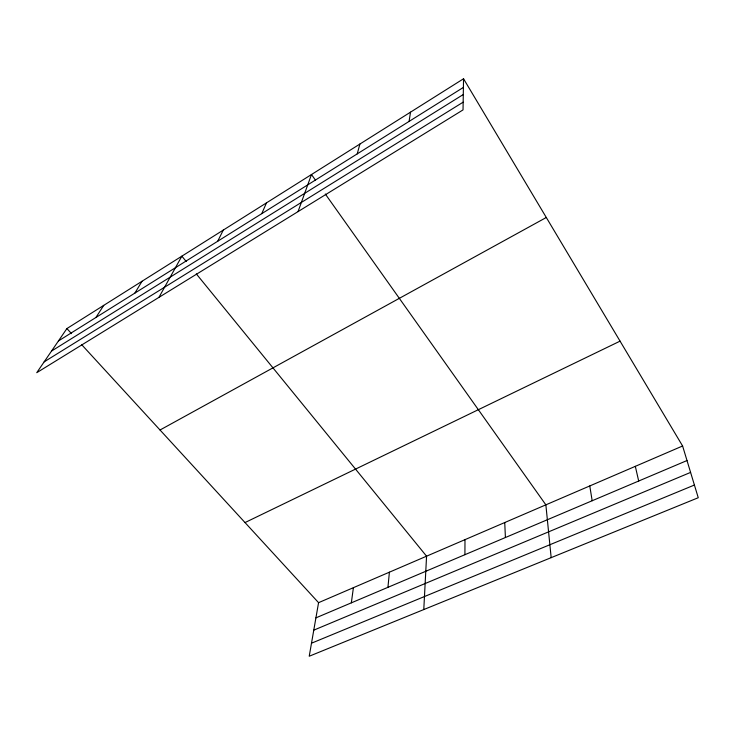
<?xml version="1.0" encoding="UTF-8"?>
<svg xmlns="http://www.w3.org/2000/svg" width="735" height="735" viewBox="0 0 735 735"><rect width="100%" height="100%" fill="white"/><g stroke="black" fill="none" stroke-linecap="round" stroke-linejoin="round"><path stroke-width="1.1" d="M464.915 554.695L464.989 539.655M463.546 78.764L463.032 109.901L36.75 372.691L66.894 328.573L463.546 78.764L682.604 445.989L698.25 497.724L309.224 656.236L318.567 602.672L81.603 344.596M423.783 609.563L426.566 556.193L196.328 273.907M387.942 587.32L389.394 572.188M351.339 602.838L353.406 587.678M409.073 121.422L410.534 112.143M357.238 153.881L359.902 144.032M298.042 211.616L311.484 174.526L315.434 180.093M261.752 213.665L266.474 202.869M217.698 241.245L223.302 230.064M158.935 297.363L181.857 256.166L186.203 261.485M134.873 293.109L142.03 281.248M95.899 317.511L103.736 305.365M58.423 340.966L463.399 87.41M51.514 351.082L463.289 94.521M44.146 361.859L463.16 102.165M160.028 430.003L546.298 217.486M245.012 522.567L620.064 341.141M318.567 602.672L682.604 445.989M315.921 617.859L687.005 460.542M313.771 630.161L690.597 472.403M311.502 643.208L694.41 485.036M66.894 328.573L71.534 333.626M325.311 194.022L545.866 504.844L551.167 557.654M635.325 466.339L638.687 481.03M589.773 485.945L592.171 500.746M504.734 522.548L505.414 537.524"/></g></svg>
